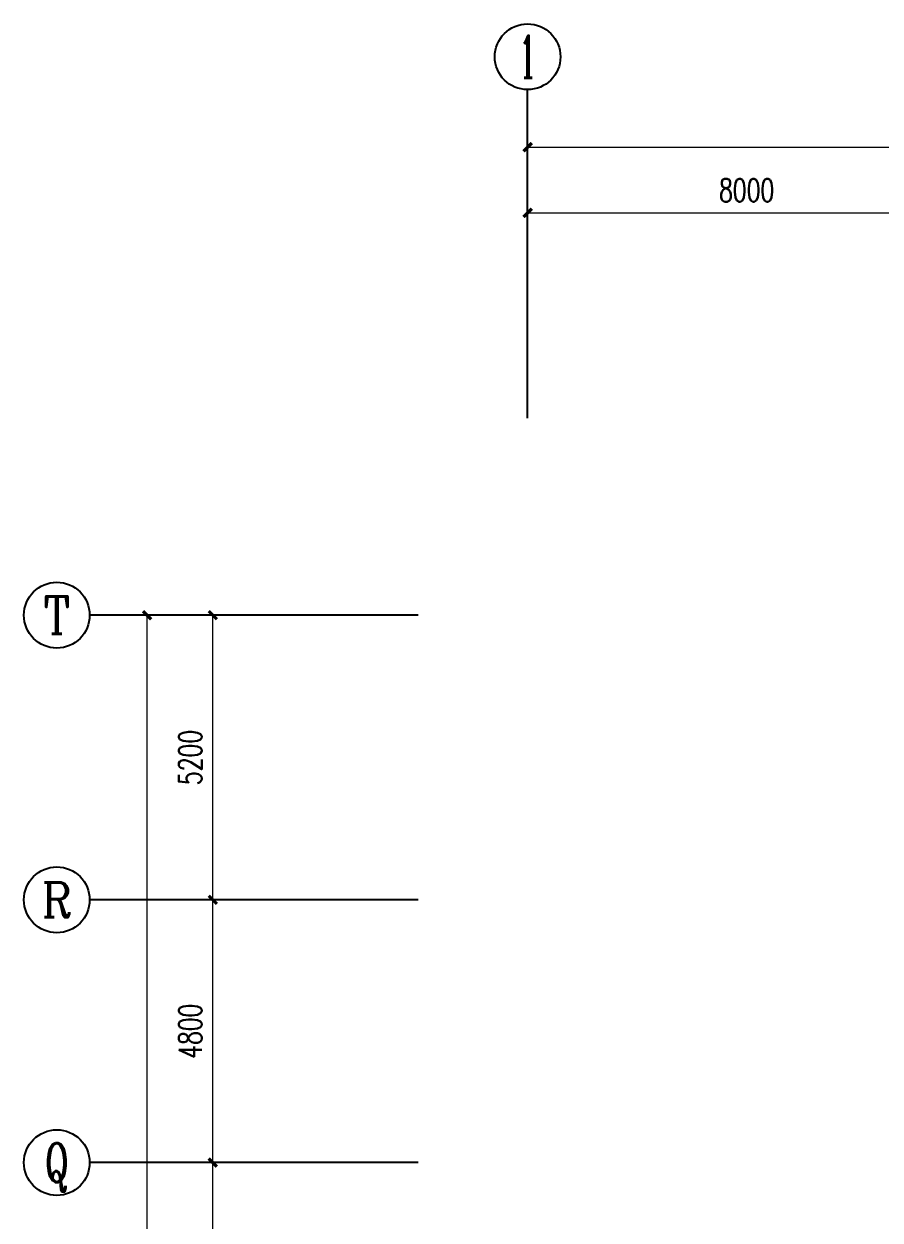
# Model space of a CAD drawing. Extents: x 0 to 302064749, y -59725395 to 1524223.
# Drawn here: x 1494857 to 1510494, y -381370 to -359520 of the extents above; entities that cross this region are included whole.
import ezdxf
from ezdxf.enums import TextEntityAlignment as Align

# ---------------------------------------------------------------- set-up
doc = ezdxf.new("R2010")
doc.units = 0
doc.header["$LTSCALE"] = 1000
doc.linetypes.add('DOTE', pattern=[2.42, 2, -0.2, 0.02, -0.2])
doc.layers.add('AXIS', color=3, linetype='Continuous')
doc.layers.add('AXIS_TEXT', color=7, linetype='Continuous')
doc.layers.add('DOTE', color=1, linetype='DOTE', lineweight=9, plot=False)
doc.layers.get('DOTE').off()
doc.styles.add('_TCH_AXIS', font='COMPLEX', dxfattribs={"bigfont": 'GBCBIG'})
doc.styles.add('A_DIM_T3', font='simplex.shx', dxfattribs={"width": 0.7, "bigfont": 'gbcbig.shx'})
doc.styles.add('COMPLEX', font='COMPLEX')
doc.dimstyles.new('_TCH_ARCH&&150', dxfattribs={"dimtxt": 420, "dimasz": 150, "dimexe": 375, "dimexo": 450, "dimgap": 202.5, "dimtad": 1, "dimdec": 0, "dimzin": 0, "dimdsep": 46, "dimtxsty": 'A_DIM_T3', "dimblk": 'ARCHTICK', "dimcen": 0.09, "dimclrt": 7, "dimazin": 2, "dimtfac": 1, "dimtdec": 0, "dimtix": 1, "dimtmove": 2, "dimatfit": 3, "dimfxl": 150, "dimtolj": 1, "dimtzin": 0, "dimarcsym": 0})

# ---------------------------------------------------------------- blocks, each defined once
blk = doc.blocks.new('_ArchTick')
at = {"color": 0, "linetype": 'ByBlock', "const_width": 0.4}
blk.add_lwpolyline([(-0.5, -0.5), (0.5, 0.5)], dxfattribs=at)
blk = doc.blocks.new('*D101')
at = {"layer": 'AXIS', "color": 0, "lineweight": -2, "transparency": 16777216}
for p, q in [((-2450, 76000), (-7325, 76000)), ((-6950, 0), (-6950, 76000)), ((-2450, 0), (-7325, 0))]:
    blk.add_line(p, q, dxfattribs=at)
at = {"layer": 'Defpoints', "color": 0, "transparency": 16777216}
for p in [(-6950, 76000), (-2000, 76000), (-2000, 0)]:
    blk.add_point(p, dxfattribs=at)
at = {"layer": 'AXIS', "color": 0, "lineweight": -2, "transparency": 16777216, "xscale": 150, "yscale": 150, "zscale": 150}
for p, rotation in [((-6950, 76000), 90), ((-6950, 0), 270)]:
    blk.add_blockref('_ArchTick', p, dxfattribs=dict(at, rotation=rotation))
at = {"layer": 'AXIS', "color": 7, "transparency": 16777216, "insert": (-7362.5, 38000), "char_height": 420, "attachment_point": 5, "rotation": 90, "style": 'A_DIM_T3'}
blk.add_mtext('\\A1;76000', dxfattribs=at)
blk = doc.blocks.new('*D105')
at = {"layer": 'AXIS', "color": 0, "lineweight": -2, "transparency": 16777216}
for p, q in [((-2450, 66000), (-6125, 66000)), ((-5750, 13200), (-5750, 66000)), ((-2450, 13200), (-6125, 13200))]:
    blk.add_line(p, q, dxfattribs=at)
at = {"layer": 'Defpoints', "color": 0, "transparency": 16777216}
for p in [(-5750, 66000), (-2000, 66000), (-2000, 13200)]:
    blk.add_point(p, dxfattribs=at)
at = {"layer": 'AXIS', "color": 0, "lineweight": -2, "transparency": 16777216, "xscale": 150, "yscale": 150, "zscale": 150}
for p, rotation in [((-5750, 66000), 90), ((-5750, 13200), 270)]:
    blk.add_blockref('_ArchTick', p, dxfattribs=dict(at, rotation=rotation))
at = {"layer": 'AXIS', "color": 7, "transparency": 16777216, "insert": (-6162.5, 39600), "char_height": 420, "attachment_point": 5, "rotation": 90, "style": 'A_DIM_T3'}
blk.add_mtext('\\A1;52800', dxfattribs=at)
blk = doc.blocks.new('*D106')
at = {"layer": 'AXIS', "color": 0, "lineweight": -2, "transparency": 16777216}
for p, q in [((-2450, 70800), (-6125, 70800)), ((-5750, 66000), (-5750, 70800)), ((-2450, 66000), (-6125, 66000))]:
    blk.add_line(p, q, dxfattribs=at)
at = {"layer": 'Defpoints', "color": 0, "transparency": 16777216}
for p in [(-5750, 70800), (-2000, 70800), (-2000, 66000)]:
    blk.add_point(p, dxfattribs=at)
at = {"layer": 'AXIS', "color": 0, "lineweight": -2, "transparency": 16777216, "xscale": 150, "yscale": 150, "zscale": 150}
for p, rotation in [((-5750, 70800), 90), ((-5750, 66000), 270)]:
    blk.add_blockref('_ArchTick', p, dxfattribs=dict(at, rotation=rotation))
at = {"layer": 'AXIS', "color": 7, "transparency": 16777216, "insert": (-6162.5, 68400), "char_height": 420, "attachment_point": 5, "rotation": 90, "style": 'A_DIM_T3'}
blk.add_mtext('\\A1;4800', dxfattribs=at)
blk = doc.blocks.new('*D107')
at = {"layer": 'AXIS', "color": 0, "lineweight": -2, "transparency": 16777216}
for p, q in [((-2450, 76000), (-6125, 76000)), ((-5750, 70800), (-5750, 76000)), ((-2450, 70800), (-6125, 70800))]:
    blk.add_line(p, q, dxfattribs=at)
at = {"layer": 'Defpoints', "color": 0, "transparency": 16777216}
for p in [(-5750, 76000), (-2000, 76000), (-2000, 70800)]:
    blk.add_point(p, dxfattribs=at)
at = {"layer": 'AXIS', "color": 0, "lineweight": -2, "transparency": 16777216, "xscale": 150, "yscale": 150, "zscale": 150}
for p, rotation in [((-5750, 76000), 90), ((-5750, 70800), 270)]:
    blk.add_blockref('_ArchTick', p, dxfattribs=dict(at, rotation=rotation))
at = {"layer": 'AXIS', "color": 7, "transparency": 16777216, "insert": (-6162.5, 73400), "char_height": 420, "attachment_point": 5, "rotation": 90, "style": 'A_DIM_T3'}
blk.add_mtext('\\A1;5200', dxfattribs=at)
blk = doc.blocks.new('*D122')
at = {"layer": 'AXIS', "color": 0, "lineweight": -2, "transparency": 16777216}
for p, q in [((0, 80050), (0, 84925)), ((106700, 80050), (106700, 84925)), ((0, 84550), (106700, 84550))]:
    blk.add_line(p, q, dxfattribs=at)
at = {"layer": 'Defpoints', "color": 0, "transparency": 16777216}
for p in [(106700, 84550), (0, 79600), (106700, 79600)]:
    blk.add_point(p, dxfattribs=at)
at = {"layer": 'AXIS', "color": 0, "lineweight": -2, "transparency": 16777216, "xscale": 150, "yscale": 150, "zscale": 150, "rotation": 180}
blk.add_blockref('_ArchTick', (0, 84550), dxfattribs=at)
at = {"layer": 'AXIS', "color": 0, "lineweight": -2, "transparency": 16777216, "xscale": 150, "yscale": 150, "zscale": 150}
blk.add_blockref('_ArchTick', (106700, 84550), dxfattribs=at)
at = {"layer": 'AXIS', "color": 7, "transparency": 16777216, "insert": (53350, 84962.5), "char_height": 420, "attachment_point": 5, "style": 'A_DIM_T3'}
blk.add_mtext('\\A1;106700', dxfattribs=at)
blk = doc.blocks.new('*D123')
at = {"layer": 'AXIS', "color": 0, "lineweight": -2, "transparency": 16777216}
for p, q in [((0, 80050), (0, 83725)), ((8000, 80050), (8000, 83725)), ((0, 83350), (8000, 83350))]:
    blk.add_line(p, q, dxfattribs=at)
at = {"layer": 'Defpoints', "color": 0, "transparency": 16777216}
for p in [(8000, 83350), (0, 79600), (8000, 79600)]:
    blk.add_point(p, dxfattribs=at)
at = {"layer": 'AXIS', "color": 0, "lineweight": -2, "transparency": 16777216, "xscale": 150, "yscale": 150, "zscale": 150, "rotation": 180}
blk.add_blockref('_ArchTick', (0, 83350), dxfattribs=at)
at = {"layer": 'AXIS', "color": 0, "lineweight": -2, "transparency": 16777216, "xscale": 150, "yscale": 150, "zscale": 150}
blk.add_blockref('_ArchTick', (8000, 83350), dxfattribs=at)
at = {"layer": 'AXIS', "color": 7, "transparency": 16777216, "insert": (4000, 83762.5), "char_height": 420, "attachment_point": 5, "style": 'A_DIM_T3'}
blk.add_mtext('\\A1;8000', dxfattribs=at)
blk = doc.blocks.new('*D156')
at = {"layer": 'AXIS', "color": 0, "lineweight": -2, "transparency": 16777216}
for p, q in [((-2450, 76000), (-7325, 76000)), ((-6950, 0), (-6950, 76000)), ((-2450, 0), (-7325, 0))]:
    blk.add_line(p, q, dxfattribs=at)
at = {"layer": 'Defpoints', "color": 0, "transparency": 16777216}
for p in [(-6950, 76000), (-2000, 76000), (-2000, 0)]:
    blk.add_point(p, dxfattribs=at)
at = {"layer": 'AXIS', "color": 0, "lineweight": -2, "transparency": 16777216, "xscale": 150, "yscale": 150, "zscale": 150}
for p, rotation in [((-6950, 76000), 90), ((-6950, 0), 270)]:
    blk.add_blockref('_ArchTick', p, dxfattribs=dict(at, rotation=rotation))
at = {"layer": 'AXIS', "color": 7, "transparency": 16777216, "insert": (-7362.5, 38000), "char_height": 420, "attachment_point": 5, "rotation": 90, "style": 'A_DIM_T3'}
blk.add_mtext('\\A1;76000', dxfattribs=at)
blk = doc.blocks.new('*D160')
at = {"layer": 'AXIS', "color": 0, "lineweight": -2, "transparency": 16777216}
for p, q in [((-2450, 66000), (-6125, 66000)), ((-5750, 13200), (-5750, 66000)), ((-2450, 13200), (-6125, 13200))]:
    blk.add_line(p, q, dxfattribs=at)
at = {"layer": 'Defpoints', "color": 0, "transparency": 16777216}
for p in [(-5750, 66000), (-2000, 66000), (-2000, 13200)]:
    blk.add_point(p, dxfattribs=at)
at = {"layer": 'AXIS', "color": 0, "lineweight": -2, "transparency": 16777216, "xscale": 150, "yscale": 150, "zscale": 150}
for p, rotation in [((-5750, 66000), 90), ((-5750, 13200), 270)]:
    blk.add_blockref('_ArchTick', p, dxfattribs=dict(at, rotation=rotation))
at = {"layer": 'AXIS', "color": 7, "transparency": 16777216, "insert": (-6162.5, 39600), "char_height": 420, "attachment_point": 5, "rotation": 90, "style": 'A_DIM_T3'}
blk.add_mtext('\\A1;52800', dxfattribs=at)
blk = doc.blocks.new('*D161')
at = {"layer": 'AXIS', "color": 0, "lineweight": -2, "transparency": 16777216}
for p, q in [((-2450, 70800), (-6125, 70800)), ((-5750, 66000), (-5750, 70800)), ((-2450, 66000), (-6125, 66000))]:
    blk.add_line(p, q, dxfattribs=at)
at = {"layer": 'Defpoints', "color": 0, "transparency": 16777216}
for p in [(-5750, 70800), (-2000, 70800), (-2000, 66000)]:
    blk.add_point(p, dxfattribs=at)
at = {"layer": 'AXIS', "color": 0, "lineweight": -2, "transparency": 16777216, "xscale": 150, "yscale": 150, "zscale": 150}
for p, rotation in [((-5750, 70800), 90), ((-5750, 66000), 270)]:
    blk.add_blockref('_ArchTick', p, dxfattribs=dict(at, rotation=rotation))
at = {"layer": 'AXIS', "color": 7, "transparency": 16777216, "insert": (-6162.5, 68400), "char_height": 420, "attachment_point": 5, "rotation": 90, "style": 'A_DIM_T3'}
blk.add_mtext('\\A1;4800', dxfattribs=at)
blk = doc.blocks.new('*D162')
at = {"layer": 'AXIS', "color": 0, "lineweight": -2, "transparency": 16777216}
for p, q in [((-2450, 76000), (-6125, 76000)), ((-5750, 70800), (-5750, 76000)), ((-2450, 70800), (-6125, 70800))]:
    blk.add_line(p, q, dxfattribs=at)
at = {"layer": 'Defpoints', "color": 0, "transparency": 16777216}
for p in [(-5750, 76000), (-2000, 76000), (-2000, 70800)]:
    blk.add_point(p, dxfattribs=at)
at = {"layer": 'AXIS', "color": 0, "lineweight": -2, "transparency": 16777216, "xscale": 150, "yscale": 150, "zscale": 150}
for p, rotation in [((-5750, 76000), 90), ((-5750, 70800), 270)]:
    blk.add_blockref('_ArchTick', p, dxfattribs=dict(at, rotation=rotation))
at = {"layer": 'AXIS', "color": 7, "transparency": 16777216, "insert": (-6162.5, 73400), "char_height": 420, "attachment_point": 5, "rotation": 90, "style": 'A_DIM_T3'}
blk.add_mtext('\\A1;5200', dxfattribs=at)
blk = doc.blocks.new('*D177')
at = {"layer": 'AXIS', "color": 0, "lineweight": -2, "transparency": 16777216}
for p, q in [((0, 80050), (0, 84925)), ((106700, 80050), (106700, 84925)), ((0, 84550), (106700, 84550))]:
    blk.add_line(p, q, dxfattribs=at)
at = {"layer": 'Defpoints', "color": 0, "transparency": 16777216}
for p in [(106700, 84550), (0, 79600), (106700, 79600)]:
    blk.add_point(p, dxfattribs=at)
at = {"layer": 'AXIS', "color": 0, "lineweight": -2, "transparency": 16777216, "xscale": 150, "yscale": 150, "zscale": 150, "rotation": 180}
blk.add_blockref('_ArchTick', (0, 84550), dxfattribs=at)
at = {"layer": 'AXIS', "color": 0, "lineweight": -2, "transparency": 16777216, "xscale": 150, "yscale": 150, "zscale": 150}
blk.add_blockref('_ArchTick', (106700, 84550), dxfattribs=at)
at = {"layer": 'AXIS', "color": 7, "transparency": 16777216, "insert": (53350, 84962.5), "char_height": 420, "attachment_point": 5, "style": 'A_DIM_T3'}
blk.add_mtext('\\A1;106700', dxfattribs=at)
blk = doc.blocks.new('*D178')
at = {"layer": 'AXIS', "color": 0, "lineweight": -2, "transparency": 16777216}
for p, q in [((0, 80050), (0, 83725)), ((8000, 80050), (8000, 83725)), ((0, 83350), (8000, 83350))]:
    blk.add_line(p, q, dxfattribs=at)
at = {"layer": 'Defpoints', "color": 0, "transparency": 16777216}
for p in [(8000, 83350), (0, 79600), (8000, 79600)]:
    blk.add_point(p, dxfattribs=at)
at = {"layer": 'AXIS', "color": 0, "lineweight": -2, "transparency": 16777216, "xscale": 150, "yscale": 150, "zscale": 150, "rotation": 180}
blk.add_blockref('_ArchTick', (0, 83350), dxfattribs=at)
at = {"layer": 'AXIS', "color": 0, "lineweight": -2, "transparency": 16777216, "xscale": 150, "yscale": 150, "zscale": 150}
blk.add_blockref('_ArchTick', (8000, 83350), dxfattribs=at)
at = {"layer": 'AXIS', "color": 7, "transparency": 16777216, "insert": (4000, 83762.5), "char_height": 420, "attachment_point": 5, "style": 'A_DIM_T3'}
blk.add_mtext('\\A1;8000', dxfattribs=at)
blk = doc.blocks.new('*D211')
at = {"layer": 'AXIS', "color": 0, "lineweight": -2, "transparency": 16777216}
for p, q in [((-2450, 76000), (-7325, 76000)), ((-6950, 0), (-6950, 76000)), ((-2450, 0), (-7325, 0))]:
    blk.add_line(p, q, dxfattribs=at)
at = {"layer": 'Defpoints', "color": 0, "transparency": 16777216}
for p in [(-6950, 76000), (-2000, 76000), (-2000, 0)]:
    blk.add_point(p, dxfattribs=at)
at = {"layer": 'AXIS', "color": 0, "lineweight": -2, "transparency": 16777216, "xscale": 150, "yscale": 150, "zscale": 150}
for p, rotation in [((-6950, 76000), 90), ((-6950, 0), 270)]:
    blk.add_blockref('_ArchTick', p, dxfattribs=dict(at, rotation=rotation))
at = {"layer": 'AXIS', "color": 7, "transparency": 16777216, "insert": (-7362.5, 38000), "char_height": 420, "attachment_point": 5, "rotation": 90, "style": 'A_DIM_T3'}
blk.add_mtext('\\A1;76000', dxfattribs=at)
blk = doc.blocks.new('*D215')
at = {"layer": 'AXIS', "color": 0, "lineweight": -2, "transparency": 16777216}
for p, q in [((-2450, 66000), (-6125, 66000)), ((-5750, 13200), (-5750, 66000)), ((-2450, 13200), (-6125, 13200))]:
    blk.add_line(p, q, dxfattribs=at)
at = {"layer": 'Defpoints', "color": 0, "transparency": 16777216}
for p in [(-5750, 66000), (-2000, 66000), (-2000, 13200)]:
    blk.add_point(p, dxfattribs=at)
at = {"layer": 'AXIS', "color": 0, "lineweight": -2, "transparency": 16777216, "xscale": 150, "yscale": 150, "zscale": 150}
for p, rotation in [((-5750, 66000), 90), ((-5750, 13200), 270)]:
    blk.add_blockref('_ArchTick', p, dxfattribs=dict(at, rotation=rotation))
at = {"layer": 'AXIS', "color": 7, "transparency": 16777216, "insert": (-6162.5, 39600), "char_height": 420, "attachment_point": 5, "rotation": 90, "style": 'A_DIM_T3'}
blk.add_mtext('\\A1;52800', dxfattribs=at)
blk = doc.blocks.new('*D216')
at = {"layer": 'AXIS', "color": 0, "lineweight": -2, "transparency": 16777216}
for p, q in [((-2450, 70800), (-6125, 70800)), ((-5750, 66000), (-5750, 70800)), ((-2450, 66000), (-6125, 66000))]:
    blk.add_line(p, q, dxfattribs=at)
at = {"layer": 'Defpoints', "color": 0, "transparency": 16777216}
for p in [(-5750, 70800), (-2000, 70800), (-2000, 66000)]:
    blk.add_point(p, dxfattribs=at)
at = {"layer": 'AXIS', "color": 0, "lineweight": -2, "transparency": 16777216, "xscale": 150, "yscale": 150, "zscale": 150}
for p, rotation in [((-5750, 70800), 90), ((-5750, 66000), 270)]:
    blk.add_blockref('_ArchTick', p, dxfattribs=dict(at, rotation=rotation))
at = {"layer": 'AXIS', "color": 7, "transparency": 16777216, "insert": (-6162.5, 68400), "char_height": 420, "attachment_point": 5, "rotation": 90, "style": 'A_DIM_T3'}
blk.add_mtext('\\A1;4800', dxfattribs=at)
blk = doc.blocks.new('*D217')
at = {"layer": 'AXIS', "color": 0, "lineweight": -2, "transparency": 16777216}
for p, q in [((-2450, 76000), (-6125, 76000)), ((-5750, 70800), (-5750, 76000)), ((-2450, 70800), (-6125, 70800))]:
    blk.add_line(p, q, dxfattribs=at)
at = {"layer": 'Defpoints', "color": 0, "transparency": 16777216}
for p in [(-5750, 76000), (-2000, 76000), (-2000, 70800)]:
    blk.add_point(p, dxfattribs=at)
at = {"layer": 'AXIS', "color": 0, "lineweight": -2, "transparency": 16777216, "xscale": 150, "yscale": 150, "zscale": 150}
for p, rotation in [((-5750, 76000), 90), ((-5750, 70800), 270)]:
    blk.add_blockref('_ArchTick', p, dxfattribs=dict(at, rotation=rotation))
at = {"layer": 'AXIS', "color": 7, "transparency": 16777216, "insert": (-6162.5, 73400), "char_height": 420, "attachment_point": 5, "rotation": 90, "style": 'A_DIM_T3'}
blk.add_mtext('\\A1;5200', dxfattribs=at)
blk = doc.blocks.new('*D232')
at = {"layer": 'AXIS', "color": 0, "lineweight": -2, "transparency": 16777216}
for p, q in [((0, 80050), (0, 84925)), ((106700, 80050), (106700, 84925)), ((0, 84550), (106700, 84550))]:
    blk.add_line(p, q, dxfattribs=at)
at = {"layer": 'Defpoints', "color": 0, "transparency": 16777216}
for p in [(106700, 84550), (0, 79600), (106700, 79600)]:
    blk.add_point(p, dxfattribs=at)
at = {"layer": 'AXIS', "color": 0, "lineweight": -2, "transparency": 16777216, "xscale": 150, "yscale": 150, "zscale": 150, "rotation": 180}
blk.add_blockref('_ArchTick', (0, 84550), dxfattribs=at)
at = {"layer": 'AXIS', "color": 0, "lineweight": -2, "transparency": 16777216, "xscale": 150, "yscale": 150, "zscale": 150}
blk.add_blockref('_ArchTick', (106700, 84550), dxfattribs=at)
at = {"layer": 'AXIS', "color": 7, "transparency": 16777216, "insert": (53350, 84962.5), "char_height": 420, "attachment_point": 5, "style": 'A_DIM_T3'}
blk.add_mtext('\\A1;106700', dxfattribs=at)
blk = doc.blocks.new('*D233')
at = {"layer": 'AXIS', "color": 0, "lineweight": -2, "transparency": 16777216}
for p, q in [((0, 80050), (0, 83725)), ((8000, 80050), (8000, 83725)), ((0, 83350), (8000, 83350))]:
    blk.add_line(p, q, dxfattribs=at)
at = {"layer": 'Defpoints', "color": 0, "transparency": 16777216}
for p in [(8000, 83350), (0, 79600), (8000, 79600)]:
    blk.add_point(p, dxfattribs=at)
at = {"layer": 'AXIS', "color": 0, "lineweight": -2, "transparency": 16777216, "xscale": 150, "yscale": 150, "zscale": 150, "rotation": 180}
blk.add_blockref('_ArchTick', (0, 83350), dxfattribs=at)
at = {"layer": 'AXIS', "color": 0, "lineweight": -2, "transparency": 16777216, "xscale": 150, "yscale": 150, "zscale": 150}
blk.add_blockref('_ArchTick', (8000, 83350), dxfattribs=at)
at = {"layer": 'AXIS', "color": 7, "transparency": 16777216, "insert": (4000, 83762.5), "char_height": 420, "attachment_point": 5, "style": 'A_DIM_T3'}
blk.add_mtext('\\A1;8000', dxfattribs=at)
blk = doc.blocks.new('*D266')
at = {"layer": 'AXIS', "color": 0, "lineweight": -2, "transparency": 16777216}
for p, q in [((-2450, 76000), (-7325, 76000)), ((-6950, 0), (-6950, 76000)), ((-2450, 0), (-7325, 0))]:
    blk.add_line(p, q, dxfattribs=at)
at = {"layer": 'Defpoints', "color": 0, "transparency": 16777216}
for p in [(-6950, 76000), (-2000, 76000), (-2000, 0)]:
    blk.add_point(p, dxfattribs=at)
at = {"layer": 'AXIS', "color": 0, "lineweight": -2, "transparency": 16777216, "xscale": 150, "yscale": 150, "zscale": 150}
for p, rotation in [((-6950, 76000), 90), ((-6950, 0), 270)]:
    blk.add_blockref('_ArchTick', p, dxfattribs=dict(at, rotation=rotation))
at = {"layer": 'AXIS', "color": 7, "transparency": 16777216, "insert": (-7362.5, 38000), "char_height": 420, "attachment_point": 5, "rotation": 90, "style": 'A_DIM_T3'}
blk.add_mtext('\\A1;76000', dxfattribs=at)
blk = doc.blocks.new('*D270')
at = {"layer": 'AXIS', "color": 0, "lineweight": -2, "transparency": 16777216}
for p, q in [((-2450, 66000), (-6125, 66000)), ((-5750, 13200), (-5750, 66000)), ((-2450, 13200), (-6125, 13200))]:
    blk.add_line(p, q, dxfattribs=at)
at = {"layer": 'Defpoints', "color": 0, "transparency": 16777216}
for p in [(-5750, 66000), (-2000, 66000), (-2000, 13200)]:
    blk.add_point(p, dxfattribs=at)
at = {"layer": 'AXIS', "color": 0, "lineweight": -2, "transparency": 16777216, "xscale": 150, "yscale": 150, "zscale": 150}
for p, rotation in [((-5750, 66000), 90), ((-5750, 13200), 270)]:
    blk.add_blockref('_ArchTick', p, dxfattribs=dict(at, rotation=rotation))
at = {"layer": 'AXIS', "color": 7, "transparency": 16777216, "insert": (-6162.5, 39600), "char_height": 420, "attachment_point": 5, "rotation": 90, "style": 'A_DIM_T3'}
blk.add_mtext('\\A1;52800', dxfattribs=at)
blk = doc.blocks.new('*D271')
at = {"layer": 'AXIS', "color": 0, "lineweight": -2, "transparency": 16777216}
for p, q in [((-2450, 70800), (-6125, 70800)), ((-5750, 66000), (-5750, 70800)), ((-2450, 66000), (-6125, 66000))]:
    blk.add_line(p, q, dxfattribs=at)
at = {"layer": 'Defpoints', "color": 0, "transparency": 16777216}
for p in [(-5750, 70800), (-2000, 70800), (-2000, 66000)]:
    blk.add_point(p, dxfattribs=at)
at = {"layer": 'AXIS', "color": 0, "lineweight": -2, "transparency": 16777216, "xscale": 150, "yscale": 150, "zscale": 150}
for p, rotation in [((-5750, 70800), 90), ((-5750, 66000), 270)]:
    blk.add_blockref('_ArchTick', p, dxfattribs=dict(at, rotation=rotation))
at = {"layer": 'AXIS', "color": 7, "transparency": 16777216, "insert": (-6162.5, 68400), "char_height": 420, "attachment_point": 5, "rotation": 90, "style": 'A_DIM_T3'}
blk.add_mtext('\\A1;4800', dxfattribs=at)
blk = doc.blocks.new('*D272')
at = {"layer": 'AXIS', "color": 0, "lineweight": -2, "transparency": 16777216}
for p, q in [((-2450, 76000), (-6125, 76000)), ((-5750, 70800), (-5750, 76000)), ((-2450, 70800), (-6125, 70800))]:
    blk.add_line(p, q, dxfattribs=at)
at = {"layer": 'Defpoints', "color": 0, "transparency": 16777216}
for p in [(-5750, 76000), (-2000, 76000), (-2000, 70800)]:
    blk.add_point(p, dxfattribs=at)
at = {"layer": 'AXIS', "color": 0, "lineweight": -2, "transparency": 16777216, "xscale": 150, "yscale": 150, "zscale": 150}
for p, rotation in [((-5750, 76000), 90), ((-5750, 70800), 270)]:
    blk.add_blockref('_ArchTick', p, dxfattribs=dict(at, rotation=rotation))
at = {"layer": 'AXIS', "color": 7, "transparency": 16777216, "insert": (-6162.5, 73400), "char_height": 420, "attachment_point": 5, "rotation": 90, "style": 'A_DIM_T3'}
blk.add_mtext('\\A1;5200', dxfattribs=at)
blk = doc.blocks.new('*D287')
at = {"layer": 'AXIS', "color": 0, "lineweight": -2, "transparency": 16777216}
for p, q in [((0, 80050), (0, 84925)), ((106700, 80050), (106700, 84925)), ((0, 84550), (106700, 84550))]:
    blk.add_line(p, q, dxfattribs=at)
at = {"layer": 'Defpoints', "color": 0, "transparency": 16777216}
for p in [(106700, 84550), (0, 79600), (106700, 79600)]:
    blk.add_point(p, dxfattribs=at)
at = {"layer": 'AXIS', "color": 0, "lineweight": -2, "transparency": 16777216, "xscale": 150, "yscale": 150, "zscale": 150, "rotation": 180}
blk.add_blockref('_ArchTick', (0, 84550), dxfattribs=at)
at = {"layer": 'AXIS', "color": 0, "lineweight": -2, "transparency": 16777216, "xscale": 150, "yscale": 150, "zscale": 150}
blk.add_blockref('_ArchTick', (106700, 84550), dxfattribs=at)
at = {"layer": 'AXIS', "color": 7, "transparency": 16777216, "insert": (53350, 84962.5), "char_height": 420, "attachment_point": 5, "style": 'A_DIM_T3'}
blk.add_mtext('\\A1;106700', dxfattribs=at)
blk = doc.blocks.new('*D288')
at = {"layer": 'AXIS', "color": 0, "lineweight": -2, "transparency": 16777216}
for p, q in [((0, 80050), (0, 83725)), ((8000, 80050), (8000, 83725)), ((0, 83350), (8000, 83350))]:
    blk.add_line(p, q, dxfattribs=at)
at = {"layer": 'Defpoints', "color": 0, "transparency": 16777216}
for p in [(8000, 83350), (0, 79600), (8000, 79600)]:
    blk.add_point(p, dxfattribs=at)
at = {"layer": 'AXIS', "color": 0, "lineweight": -2, "transparency": 16777216, "xscale": 150, "yscale": 150, "zscale": 150, "rotation": 180}
blk.add_blockref('_ArchTick', (0, 83350), dxfattribs=at)
at = {"layer": 'AXIS', "color": 0, "lineweight": -2, "transparency": 16777216, "xscale": 150, "yscale": 150, "zscale": 150}
blk.add_blockref('_ArchTick', (8000, 83350), dxfattribs=at)
at = {"layer": 'AXIS', "color": 7, "transparency": 16777216, "insert": (4000, 83762.5), "char_height": 420, "attachment_point": 5, "style": 'A_DIM_T3'}
blk.add_mtext('\\A1;8000', dxfattribs=at)
blk = doc.blocks.new('*D321')
at = {"layer": 'AXIS', "color": 0, "lineweight": -2, "transparency": 16777216}
for p, q in [((-2450, 76000), (-7325, 76000)), ((-6950, 0), (-6950, 76000)), ((-2450, 0), (-7325, 0))]:
    blk.add_line(p, q, dxfattribs=at)
at = {"layer": 'Defpoints', "color": 0, "transparency": 16777216}
for p in [(-6950, 76000), (-2000, 76000), (-2000, 0)]:
    blk.add_point(p, dxfattribs=at)
at = {"layer": 'AXIS', "color": 0, "lineweight": -2, "transparency": 16777216, "xscale": 150, "yscale": 150, "zscale": 150}
for p, rotation in [((-6950, 76000), 90), ((-6950, 0), 270)]:
    blk.add_blockref('_ArchTick', p, dxfattribs=dict(at, rotation=rotation))
at = {"layer": 'AXIS', "color": 7, "transparency": 16777216, "insert": (-7362.5, 38000), "char_height": 420, "attachment_point": 5, "rotation": 90, "style": 'A_DIM_T3'}
blk.add_mtext('\\A1;76000', dxfattribs=at)
blk = doc.blocks.new('*D325')
at = {"layer": 'AXIS', "color": 0, "lineweight": -2, "transparency": 16777216}
for p, q in [((-2450, 66000), (-6125, 66000)), ((-5750, 13200), (-5750, 66000)), ((-2450, 13200), (-6125, 13200))]:
    blk.add_line(p, q, dxfattribs=at)
at = {"layer": 'Defpoints', "color": 0, "transparency": 16777216}
for p in [(-5750, 66000), (-2000, 66000), (-2000, 13200)]:
    blk.add_point(p, dxfattribs=at)
at = {"layer": 'AXIS', "color": 0, "lineweight": -2, "transparency": 16777216, "xscale": 150, "yscale": 150, "zscale": 150}
for p, rotation in [((-5750, 66000), 90), ((-5750, 13200), 270)]:
    blk.add_blockref('_ArchTick', p, dxfattribs=dict(at, rotation=rotation))
at = {"layer": 'AXIS', "color": 7, "transparency": 16777216, "insert": (-6162.5, 39600), "char_height": 420, "attachment_point": 5, "rotation": 90, "style": 'A_DIM_T3'}
blk.add_mtext('\\A1;52800', dxfattribs=at)
blk = doc.blocks.new('*D326')
at = {"layer": 'AXIS', "color": 0, "lineweight": -2, "transparency": 16777216}
for p, q in [((-2450, 70800), (-6125, 70800)), ((-5750, 66000), (-5750, 70800)), ((-2450, 66000), (-6125, 66000))]:
    blk.add_line(p, q, dxfattribs=at)
at = {"layer": 'Defpoints', "color": 0, "transparency": 16777216}
for p in [(-5750, 70800), (-2000, 70800), (-2000, 66000)]:
    blk.add_point(p, dxfattribs=at)
at = {"layer": 'AXIS', "color": 0, "lineweight": -2, "transparency": 16777216, "xscale": 150, "yscale": 150, "zscale": 150}
for p, rotation in [((-5750, 70800), 90), ((-5750, 66000), 270)]:
    blk.add_blockref('_ArchTick', p, dxfattribs=dict(at, rotation=rotation))
at = {"layer": 'AXIS', "color": 7, "transparency": 16777216, "insert": (-6162.5, 68400), "char_height": 420, "attachment_point": 5, "rotation": 90, "style": 'A_DIM_T3'}
blk.add_mtext('\\A1;4800', dxfattribs=at)
blk = doc.blocks.new('*D327')
at = {"layer": 'AXIS', "color": 0, "lineweight": -2, "transparency": 16777216}
for p, q in [((-2450, 76000), (-6125, 76000)), ((-5750, 70800), (-5750, 76000)), ((-2450, 70800), (-6125, 70800))]:
    blk.add_line(p, q, dxfattribs=at)
at = {"layer": 'Defpoints', "color": 0, "transparency": 16777216}
for p in [(-5750, 76000), (-2000, 76000), (-2000, 70800)]:
    blk.add_point(p, dxfattribs=at)
at = {"layer": 'AXIS', "color": 0, "lineweight": -2, "transparency": 16777216, "xscale": 150, "yscale": 150, "zscale": 150}
for p, rotation in [((-5750, 76000), 90), ((-5750, 70800), 270)]:
    blk.add_blockref('_ArchTick', p, dxfattribs=dict(at, rotation=rotation))
at = {"layer": 'AXIS', "color": 7, "transparency": 16777216, "insert": (-6162.5, 73400), "char_height": 420, "attachment_point": 5, "rotation": 90, "style": 'A_DIM_T3'}
blk.add_mtext('\\A1;5200', dxfattribs=at)
blk = doc.blocks.new('*D342')
at = {"layer": 'AXIS', "color": 0, "lineweight": -2, "transparency": 16777216}
for p, q in [((0, 80050), (0, 84925)), ((106700, 80050), (106700, 84925)), ((0, 84550), (106700, 84550))]:
    blk.add_line(p, q, dxfattribs=at)
at = {"layer": 'Defpoints', "color": 0, "transparency": 16777216}
for p in [(106700, 84550), (0, 79600), (106700, 79600)]:
    blk.add_point(p, dxfattribs=at)
at = {"layer": 'AXIS', "color": 0, "lineweight": -2, "transparency": 16777216, "xscale": 150, "yscale": 150, "zscale": 150, "rotation": 180}
blk.add_blockref('_ArchTick', (0, 84550), dxfattribs=at)
at = {"layer": 'AXIS', "color": 0, "lineweight": -2, "transparency": 16777216, "xscale": 150, "yscale": 150, "zscale": 150}
blk.add_blockref('_ArchTick', (106700, 84550), dxfattribs=at)
at = {"layer": 'AXIS', "color": 7, "transparency": 16777216, "insert": (53350, 84962.5), "char_height": 420, "attachment_point": 5, "style": 'A_DIM_T3'}
blk.add_mtext('\\A1;106700', dxfattribs=at)
blk = doc.blocks.new('*D343')
at = {"layer": 'AXIS', "color": 0, "lineweight": -2, "transparency": 16777216}
for p, q in [((0, 80050), (0, 83725)), ((8000, 80050), (8000, 83725)), ((0, 83350), (8000, 83350))]:
    blk.add_line(p, q, dxfattribs=at)
at = {"layer": 'Defpoints', "color": 0, "transparency": 16777216}
for p in [(8000, 83350), (0, 79600), (8000, 79600)]:
    blk.add_point(p, dxfattribs=at)
at = {"layer": 'AXIS', "color": 0, "lineweight": -2, "transparency": 16777216, "xscale": 150, "yscale": 150, "zscale": 150, "rotation": 180}
blk.add_blockref('_ArchTick', (0, 83350), dxfattribs=at)
at = {"layer": 'AXIS', "color": 0, "lineweight": -2, "transparency": 16777216, "xscale": 150, "yscale": 150, "zscale": 150}
blk.add_blockref('_ArchTick', (8000, 83350), dxfattribs=at)
at = {"layer": 'AXIS', "color": 7, "transparency": 16777216, "insert": (4000, 83762.5), "char_height": 420, "attachment_point": 5, "style": 'A_DIM_T3'}
blk.add_mtext('\\A1;8000', dxfattribs=at)
blk = doc.blocks.new('_AXISO')
blk.add_circle((0, 0), 0.5)
at = {"layer": 'AXIS_TEXT', "style": 'COMPLEX', "width": 1.041667}
blk.add_attdef('A', text='', height=0.56, dxfattribs=at).set_placement((-0.25, -0.28), (0.25, -0.28), align=Align.FIT)
blk = doc.blocks.new('*D377')
at = {"layer": 'AXIS', "color": 0, "lineweight": -2, "transparency": 16777216}
for p, q in [((-2450, 76000), (-7325, 76000)), ((-6950, 0), (-6950, 76000)), ((-2450, 0), (-7325, 0))]:
    blk.add_line(p, q, dxfattribs=at)
at = {"layer": 'Defpoints', "color": 0, "transparency": 16777216}
for p in [(-6950, 76000), (-2000, 76000), (-2000, 0)]:
    blk.add_point(p, dxfattribs=at)
at = {"layer": 'AXIS', "color": 0, "lineweight": -2, "transparency": 16777216, "xscale": 150, "yscale": 150, "zscale": 150}
for p, rotation in [((-6950, 76000), 90), ((-6950, 0), 270)]:
    blk.add_blockref('_ArchTick', p, dxfattribs=dict(at, rotation=rotation))
at = {"layer": 'AXIS', "color": 7, "transparency": 16777216, "insert": (-7362.5, 38000), "char_height": 420, "attachment_point": 5, "rotation": 90, "style": 'A_DIM_T3'}
blk.add_mtext('\\A1;76000', dxfattribs=at)
blk = doc.blocks.new('*D381')
at = {"layer": 'AXIS', "color": 0, "lineweight": -2, "transparency": 16777216}
for p, q in [((-2450, 66000), (-6125, 66000)), ((-5750, 13200), (-5750, 66000)), ((-2450, 13200), (-6125, 13200))]:
    blk.add_line(p, q, dxfattribs=at)
at = {"layer": 'Defpoints', "color": 0, "transparency": 16777216}
for p in [(-5750, 66000), (-2000, 66000), (-2000, 13200)]:
    blk.add_point(p, dxfattribs=at)
at = {"layer": 'AXIS', "color": 0, "lineweight": -2, "transparency": 16777216, "xscale": 150, "yscale": 150, "zscale": 150}
for p, rotation in [((-5750, 66000), 90), ((-5750, 13200), 270)]:
    blk.add_blockref('_ArchTick', p, dxfattribs=dict(at, rotation=rotation))
at = {"layer": 'AXIS', "color": 7, "transparency": 16777216, "insert": (-6162.5, 39600), "char_height": 420, "attachment_point": 5, "rotation": 90, "style": 'A_DIM_T3'}
blk.add_mtext('\\A1;52800', dxfattribs=at)
blk = doc.blocks.new('*D382')
at = {"layer": 'AXIS', "color": 0, "lineweight": -2, "transparency": 16777216}
for p, q in [((-2450, 70800), (-6125, 70800)), ((-5750, 66000), (-5750, 70800)), ((-2450, 66000), (-6125, 66000))]:
    blk.add_line(p, q, dxfattribs=at)
at = {"layer": 'Defpoints', "color": 0, "transparency": 16777216}
for p in [(-5750, 70800), (-2000, 70800), (-2000, 66000)]:
    blk.add_point(p, dxfattribs=at)
at = {"layer": 'AXIS', "color": 0, "lineweight": -2, "transparency": 16777216, "xscale": 150, "yscale": 150, "zscale": 150}
for p, rotation in [((-5750, 70800), 90), ((-5750, 66000), 270)]:
    blk.add_blockref('_ArchTick', p, dxfattribs=dict(at, rotation=rotation))
at = {"layer": 'AXIS', "color": 7, "transparency": 16777216, "insert": (-6162.5, 68400), "char_height": 420, "attachment_point": 5, "rotation": 90, "style": 'A_DIM_T3'}
blk.add_mtext('\\A1;4800', dxfattribs=at)
blk = doc.blocks.new('*D383')
at = {"layer": 'AXIS', "color": 0, "lineweight": -2, "transparency": 16777216}
for p, q in [((-2450, 76000), (-6125, 76000)), ((-5750, 70800), (-5750, 76000)), ((-2450, 70800), (-6125, 70800))]:
    blk.add_line(p, q, dxfattribs=at)
at = {"layer": 'Defpoints', "color": 0, "transparency": 16777216}
for p in [(-5750, 76000), (-2000, 76000), (-2000, 70800)]:
    blk.add_point(p, dxfattribs=at)
at = {"layer": 'AXIS', "color": 0, "lineweight": -2, "transparency": 16777216, "xscale": 150, "yscale": 150, "zscale": 150}
for p, rotation in [((-5750, 76000), 90), ((-5750, 70800), 270)]:
    blk.add_blockref('_ArchTick', p, dxfattribs=dict(at, rotation=rotation))
at = {"layer": 'AXIS', "color": 7, "transparency": 16777216, "insert": (-6162.5, 73400), "char_height": 420, "attachment_point": 5, "rotation": 90, "style": 'A_DIM_T3'}
blk.add_mtext('\\A1;5200', dxfattribs=at)
blk = doc.blocks.new('*D398')
at = {"layer": 'AXIS', "color": 0, "lineweight": -2, "transparency": 16777216}
for p, q in [((0, 80050), (0, 84925)), ((106700, 80050), (106700, 84925)), ((0, 84550), (106700, 84550))]:
    blk.add_line(p, q, dxfattribs=at)
at = {"layer": 'Defpoints', "color": 0, "transparency": 16777216}
for p in [(106700, 84550), (0, 79600), (106700, 79600)]:
    blk.add_point(p, dxfattribs=at)
at = {"layer": 'AXIS', "color": 0, "lineweight": -2, "transparency": 16777216, "xscale": 150, "yscale": 150, "zscale": 150, "rotation": 180}
blk.add_blockref('_ArchTick', (0, 84550), dxfattribs=at)
at = {"layer": 'AXIS', "color": 0, "lineweight": -2, "transparency": 16777216, "xscale": 150, "yscale": 150, "zscale": 150}
blk.add_blockref('_ArchTick', (106700, 84550), dxfattribs=at)
at = {"layer": 'AXIS', "color": 7, "transparency": 16777216, "insert": (53350, 84962.5), "char_height": 420, "attachment_point": 5, "style": 'A_DIM_T3'}
blk.add_mtext('\\A1;106700', dxfattribs=at)
blk = doc.blocks.new('*D399')
at = {"layer": 'AXIS', "color": 0, "lineweight": -2, "transparency": 16777216}
for p, q in [((0, 80050), (0, 83725)), ((8000, 80050), (8000, 83725)), ((0, 83350), (8000, 83350))]:
    blk.add_line(p, q, dxfattribs=at)
at = {"layer": 'Defpoints', "color": 0, "transparency": 16777216}
for p in [(8000, 83350), (0, 79600), (8000, 79600)]:
    blk.add_point(p, dxfattribs=at)
at = {"layer": 'AXIS', "color": 0, "lineweight": -2, "transparency": 16777216, "xscale": 150, "yscale": 150, "zscale": 150, "rotation": 180}
blk.add_blockref('_ArchTick', (0, 83350), dxfattribs=at)
at = {"layer": 'AXIS', "color": 0, "lineweight": -2, "transparency": 16777216, "xscale": 150, "yscale": 150, "zscale": 150}
blk.add_blockref('_ArchTick', (8000, 83350), dxfattribs=at)
at = {"layer": 'AXIS', "color": 7, "transparency": 16777216, "insert": (4000, 83762.5), "char_height": 420, "attachment_point": 5, "style": 'A_DIM_T3'}
blk.add_mtext('\\A1;8000', dxfattribs=at)
blk = doc.blocks.new('A$Cfdce661d')
at = {"layer": 'AXIS'}
for p, q in [((0, 79600), (0, 85600)), ((-2000, 76000), (-8000, 76000)), ((-2000, 70800), (-8000, 70800)), ((-2000, 66000), (-8000, 66000))]:
    blk.add_line(p, q, dxfattribs=at)
ref = blk.add_blockref('_AXISO', (0, 86200), dxfattribs=dict(at, xscale=1200, yscale=1200, zscale=1200))
ref.add_attrib('A', '1', dxfattribs={"layer": 'AXIS_TEXT', "height": 772.1, "style": '_TCH_AXIS'}).set_placement((-165.4, 85814), (165.4, 85814), align=Align.FIT)
ref = blk.add_blockref('_AXISO', (-8600, 76000), dxfattribs=dict(at, xscale=1200, yscale=1200, zscale=1200))
ref.add_attrib('A', 'T', dxfattribs={"layer": 'AXIS_TEXT', "height": 683.5, "style": '_TCH_AXIS'}).set_placement((-8844.1, 75658.2), (-8355.9, 75658.2), align=Align.FIT)
ref = blk.add_blockref('_AXISO', (-8600, 70800), dxfattribs=dict(at, xscale=1200, yscale=1200, zscale=1200))
ref.add_attrib('A', 'R', dxfattribs={"layer": 'AXIS_TEXT', "height": 637.8, "style": '_TCH_AXIS'}).set_placement((-8873.3, 70481.1), (-8326.7, 70481.1), align=Align.FIT)
ref = blk.add_blockref('_AXISO', (-8600, 66000), dxfattribs=dict(at, xscale=1200, yscale=1200, zscale=1200))
ref.add_attrib('A', 'Q', dxfattribs={"layer": 'AXIS_TEXT', "height": 715.4, "style": '_TCH_AXIS', "width": 0.807692}).set_placement((-8820.1, 65642.3), (-8379.9, 65642.3), align=Align.FIT)
for p1, p2, distance, picture, middle in [((0, 79600), (106700, 79600), 4950, '*D122', (53350, 84962.5)), ((0, 79600), (106700, 79600), 4950, '*D177', (53350, 84962.5)), ((0, 79600), (106700, 79600), 4950, '*D232', (53350, 84962.5)), ((0, 79600), (106700, 79600), 4950, '*D287', (53350, 84962.5)), ((0, 79600), (106700, 79600), 4950, '*D342', (53350, 84962.5)), ((0, 79600), (106700, 79600), 4950, '*D398', (53350, 84962.5)), ((0, 79600), (8000, 79600), 3750, '*D123', (4000, 83762.5)), ((0, 79600), (8000, 79600), 3750, '*D178', (4000, 83762.5)), ((0, 79600), (8000, 79600), 3750, '*D233', (4000, 83762.5)), ((0, 79600), (8000, 79600), 3750, '*D288', (4000, 83762.5)), ((0, 79600), (8000, 79600), 3750, '*D343', (4000, 83762.5)), ((0, 79600), (8000, 79600), 3750, '*D399', (4000, 83762.5)), ((-2000, 0), (-2000, 76000), 4950, '*D101', (-7362.5, 38000)), ((-2000, 0), (-2000, 76000), 4950, '*D156', (-7362.5, 38000)), ((-2000, 0), (-2000, 76000), 4950, '*D211', (-7362.5, 38000)), ((-2000, 0), (-2000, 76000), 4950, '*D266', (-7362.5, 38000)), ((-2000, 0), (-2000, 76000), 4950, '*D321', (-7362.5, 38000)), ((-2000, 0), (-2000, 76000), 4950, '*D377', (-7362.5, 38000)), ((-2000, 70800), (-2000, 76000), 3750, '*D107', (-6162.5, 73400)), ((-2000, 70800), (-2000, 76000), 3750, '*D162', (-6162.5, 73400)), ((-2000, 70800), (-2000, 76000), 3750, '*D217', (-6162.5, 73400)), ((-2000, 70800), (-2000, 76000), 3750, '*D272', (-6162.5, 73400)), ((-2000, 70800), (-2000, 76000), 3750, '*D327', (-6162.5, 73400)), ((-2000, 70800), (-2000, 76000), 3750, '*D383', (-6162.5, 73400)), ((-2000, 66000), (-2000, 70800), 3750, '*D106', (-6162.5, 68400)), ((-2000, 66000), (-2000, 70800), 3750, '*D161', (-6162.5, 68400)), ((-2000, 66000), (-2000, 70800), 3750, '*D216', (-6162.5, 68400)), ((-2000, 66000), (-2000, 70800), 3750, '*D271', (-6162.5, 68400)), ((-2000, 66000), (-2000, 70800), 3750, '*D326', (-6162.5, 68400)), ((-2000, 66000), (-2000, 70800), 3750, '*D382', (-6162.5, 68400)), ((-2000, 13200), (-2000, 66000), 3750, '*D105', (-6162.5, 39600)), ((-2000, 13200), (-2000, 66000), 3750, '*D160', (-6162.5, 39600)), ((-2000, 13200), (-2000, 66000), 3750, '*D215', (-6162.5, 39600)), ((-2000, 13200), (-2000, 66000), 3750, '*D270', (-6162.5, 39600)), ((-2000, 13200), (-2000, 66000), 3750, '*D325', (-6162.5, 39600)), ((-2000, 13200), (-2000, 66000), 3750, '*D381', (-6162.5, 39600))]:
    dim = blk.add_aligned_dim(p1=p1, p2=p2, distance=distance, dimstyle='_TCH_ARCH&&150', dxfattribs=at)
    dim.commit()
    dim.dimension.update_dxf_attribs({"geometry": picture, "text_midpoint": middle})

msp = doc.modelspace()

# ---------------------------------------------------------------- block references
at = {"layer": 'DOTE'}
msp.add_blockref('A$Cfdce661d', (1504057, -446320), dxfattribs=at)

doc.saveas('drawing.dxf')
